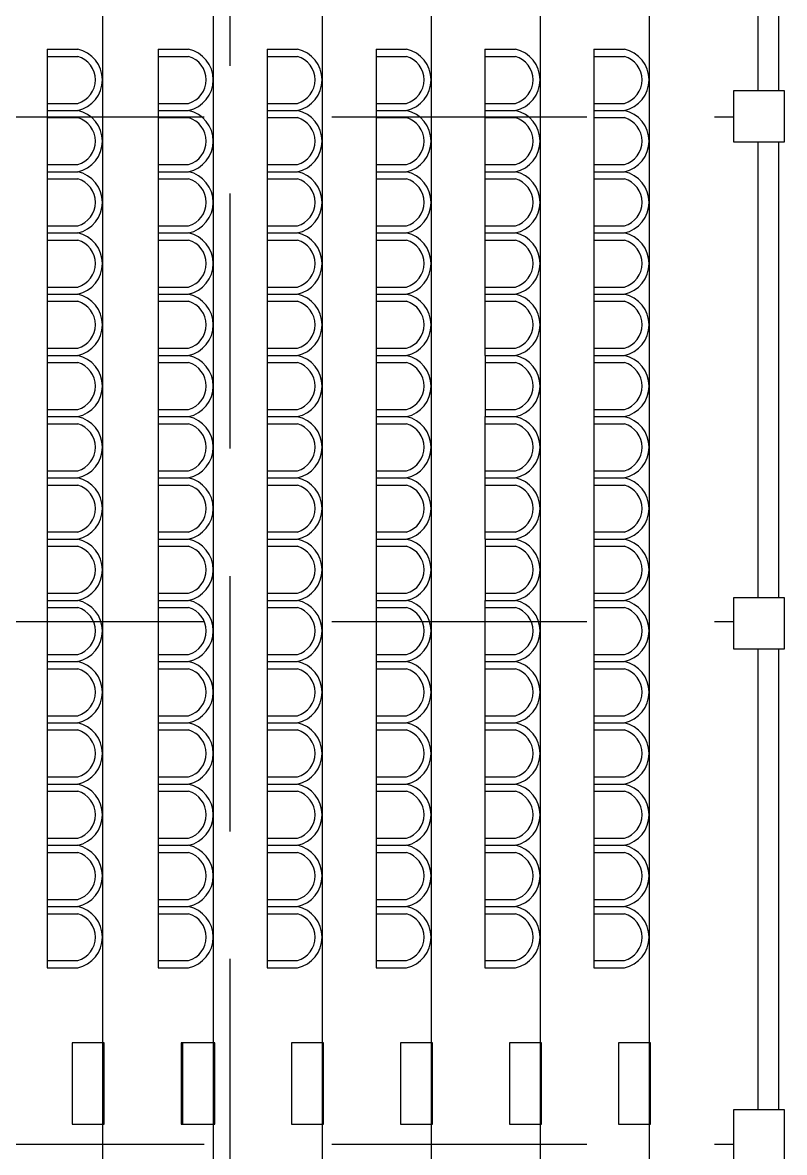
# Model space of a CAD drawing. Header units: millimetres. Extents: x -17017 to 2697, y 1903 to 18260.
# Drawn here: x -16987.41 to -16985.917, y 18223.38 to 18225.594 of the extents above; entities that cross this region are included whole.
import ezdxf

# ---------------------------------------------------------------- set-up
doc = ezdxf.new("R2010")
doc.units = ezdxf.units.MM
doc.linetypes.add('DASHED', pattern=[0.75, 0.5, -0.25])
doc.layers.add('1', color=7, linetype='Continuous')
doc.layers.add('door', color=152, linetype='Continuous')

msp = doc.modelspace()

# ---------------------------------------------------------------- linework, layer by layer
at = {"layer": '1'}
for p, q in [((-16986.6095, 18227.2088), (-16986.6095, 18218.5818)), ((-16986.396, 18227.2088), (-16986.396, 18218.5818)), ((-16986.1825, 18227.2088), (-16986.1825, 18218.5818)), ((-16987.0366, 18227.1662), (-16987.0366, 18218.5818)), ((-16986.8231, 18227.1662), (-16986.8231, 18218.5818)), ((-16985.969, 18226.3533), (-16985.969, 18225.4599)), ((-16985.929, 18226.3533), (-16985.929, 18225.4599)), ((-16987.2537, 18225.825), (-16987.2537, 18218.5818)), ((-16987.3617, 18225.5415), (-16987.3617, 18225.1815)), ((-16987.3617, 18225.5415), (-16987.302, 18225.5415)), ((-16987.3617, 18225.5415), (-16987.302, 18225.5415)), ((-16987.1446, 18225.5415), (-16987.1446, 18225.1815)), ((-16987.1446, 18225.5415), (-16987.0849, 18225.5415)), ((-16987.1446, 18225.5415), (-16987.0849, 18225.5415)), ((-16986.9311, 18225.5415), (-16986.8714, 18225.5415)), ((-16986.931, 18225.5415), (-16986.931, 18225.1815)), ((-16986.931, 18225.5415), (-16986.8714, 18225.5415)), ((-16986.7175, 18225.5415), (-16986.7175, 18225.1815)), ((-16986.7175, 18225.5415), (-16986.6579, 18225.5415)), ((-16986.7175, 18225.5415), (-16986.6579, 18225.5415)), ((-16986.504, 18225.5415), (-16986.504, 18225.1815)), ((-16986.504, 18225.5415), (-16986.4443, 18225.5415)), ((-16986.504, 18225.5415), (-16986.4444, 18225.5415)), ((-16986.2905, 18225.5415), (-16986.2308, 18225.5415)), ((-16986.2904, 18225.5415), (-16986.2308, 18225.5415)), ((-16986.2904, 18225.5415), (-16986.2904, 18225.4215)), ((-16987.3617, 18225.5275), (-16987.302, 18225.5275)), ((-16987.1446, 18225.5275), (-16987.0849, 18225.5275)), ((-16986.931, 18225.5275), (-16986.8714, 18225.5275)), ((-16986.7175, 18225.5275), (-16986.6579, 18225.5275)), ((-16986.504, 18225.5275), (-16986.4444, 18225.5275)), ((-16986.2904, 18225.5275), (-16986.2308, 18225.5275)), ((-16987.3617, 18225.4355), (-16987.302, 18225.4355)), ((-16987.1446, 18225.4355), (-16987.0849, 18225.4355)), ((-16986.931, 18225.4355), (-16986.8714, 18225.4355)), ((-16986.7175, 18225.4355), (-16986.6579, 18225.4355)), ((-16986.504, 18225.4355), (-16986.4444, 18225.4355)), ((-16986.2904, 18225.4355), (-16986.2308, 18225.4355)), ((-16987.3617, 18225.4215), (-16987.302, 18225.4215)), ((-16987.3617, 18225.4215), (-16987.302, 18225.4215)), ((-16987.3617, 18225.4075), (-16987.302, 18225.4075)), ((-16987.1446, 18225.4215), (-16987.0849, 18225.4215)), ((-16987.1446, 18225.4215), (-16987.0849, 18225.4215)), ((-16987.1446, 18225.4075), (-16987.0849, 18225.4075)), ((-16986.9311, 18225.4215), (-16986.8714, 18225.4215)), ((-16986.931, 18225.4215), (-16986.8714, 18225.4215)), ((-16986.931, 18225.4075), (-16986.8714, 18225.4075)), ((-16986.7175, 18225.4215), (-16986.6579, 18225.4215)), ((-16986.7175, 18225.4215), (-16986.6579, 18225.4215)), ((-16986.7175, 18225.4075), (-16986.6579, 18225.4075)), ((-16986.504, 18225.4215), (-16986.4443, 18225.4215)), ((-16986.504, 18225.4215), (-16986.4444, 18225.4215)), ((-16986.504, 18225.4075), (-16986.4444, 18225.4075)), ((-16986.2905, 18225.4215), (-16986.2308, 18225.4215)), ((-16986.2905, 18225.4215), (-16986.2308, 18225.4215)), ((-16986.2905, 18225.4215), (-16986.2905, 18225.1815)), ((-16986.2905, 18225.4075), (-16986.2308, 18225.4075)), ((-16985.969, 18225.3599), (-16985.969, 18224.4665)), ((-16985.929, 18225.3599), (-16985.929, 18224.4665)), ((-16987.3617, 18225.3155), (-16987.302, 18225.3155)), ((-16987.1446, 18225.3155), (-16987.0849, 18225.3155)), ((-16986.931, 18225.3155), (-16986.8714, 18225.3155)), ((-16986.7175, 18225.3155), (-16986.6579, 18225.3155)), ((-16986.504, 18225.3155), (-16986.4444, 18225.3155)), ((-16986.2905, 18225.3155), (-16986.2308, 18225.3155)), ((-16987.3617, 18225.3015), (-16987.302, 18225.3015)), ((-16987.3617, 18225.3015), (-16987.302, 18225.3015)), ((-16987.1446, 18225.3015), (-16987.0849, 18225.3015)), ((-16987.1446, 18225.3015), (-16987.0849, 18225.3015)), ((-16986.9311, 18225.3015), (-16986.8714, 18225.3015)), ((-16986.9311, 18225.3015), (-16986.8714, 18225.3015)), ((-16986.7175, 18225.3015), (-16986.6579, 18225.3015)), ((-16986.7175, 18225.3015), (-16986.6579, 18225.3015)), ((-16986.504, 18225.3015), (-16986.4444, 18225.3015)), ((-16986.504, 18225.3015), (-16986.4444, 18225.3015)), ((-16986.2905, 18225.3015), (-16986.2308, 18225.3015)), ((-16986.2905, 18225.3015), (-16986.2308, 18225.3015)), ((-16987.3617, 18225.2875), (-16987.302, 18225.2875)), ((-16987.1446, 18225.2875), (-16987.0849, 18225.2875)), ((-16986.931, 18225.2875), (-16986.8714, 18225.2875)), ((-16986.7175, 18225.2875), (-16986.6579, 18225.2875)), ((-16986.504, 18225.2875), (-16986.4444, 18225.2875)), ((-16986.2905, 18225.2875), (-16986.2308, 18225.2875)), ((-16987.3617, 18225.1955), (-16987.302, 18225.1955)), ((-16987.3617, 18225.1815), (-16987.302, 18225.1815)), ((-16987.3617, 18225.1815), (-16987.302, 18225.1815)), ((-16987.3617, 18225.1815), (-16987.3617, 18225.0615)), ((-16987.1446, 18225.1955), (-16987.0849, 18225.1955)), ((-16987.1446, 18225.1815), (-16987.0849, 18225.1815)), ((-16987.1446, 18225.1815), (-16987.0849, 18225.1815)), ((-16987.1446, 18225.1815), (-16987.1446, 18225.0615)), ((-16986.9311, 18225.1815), (-16986.8714, 18225.1815)), ((-16986.931, 18225.1955), (-16986.8714, 18225.1955)), ((-16986.931, 18225.1815), (-16986.8714, 18225.1815)), ((-16986.931, 18225.1815), (-16986.931, 18225.0615)), ((-16986.7175, 18225.1955), (-16986.6579, 18225.1955)), ((-16986.7175, 18225.1815), (-16986.6579, 18225.1815)), ((-16986.7175, 18225.1815), (-16986.6579, 18225.1815)), ((-16986.7175, 18225.1815), (-16986.7175, 18225.0615)), ((-16986.504, 18225.1955), (-16986.4444, 18225.1955)), ((-16986.504, 18225.1815), (-16986.4444, 18225.1815)), ((-16986.504, 18225.1815), (-16986.4443, 18225.1815)), ((-16986.504, 18225.1815), (-16986.504, 18225.0615)), ((-16986.2905, 18225.1955), (-16986.2308, 18225.1955)), ((-16986.2905, 18225.1815), (-16986.2308, 18225.1815)), ((-16986.2905, 18225.1815), (-16986.2308, 18225.1815)), ((-16986.2904, 18225.1815), (-16986.2904, 18225.0615)), ((-16987.3617, 18225.1675), (-16987.302, 18225.1675)), ((-16987.1446, 18225.1675), (-16987.0849, 18225.1675)), ((-16986.931, 18225.1675), (-16986.8714, 18225.1675)), ((-16986.7175, 18225.1675), (-16986.6579, 18225.1675)), ((-16986.504, 18225.1675), (-16986.4443, 18225.1675)), ((-16986.2904, 18225.1675), (-16986.2308, 18225.1675)), ((-16987.3617, 18225.0755), (-16987.302, 18225.0755)), ((-16987.1446, 18225.0755), (-16987.0849, 18225.0755)), ((-16986.931, 18225.0755), (-16986.8714, 18225.0755)), ((-16986.7175, 18225.0755), (-16986.6579, 18225.0755)), ((-16986.504, 18225.0755), (-16986.4443, 18225.0755)), ((-16986.2904, 18225.0755), (-16986.2308, 18225.0755)), ((-16987.3617, 18225.0615), (-16987.302, 18225.0615)), ((-16987.3617, 18225.0615), (-16987.302, 18225.0615)), ((-16987.3616, 18225.0615), (-16987.3616, 18224.9415)), ((-16987.3616, 18225.0475), (-16987.302, 18225.0475)), ((-16987.1446, 18225.0615), (-16987.0849, 18225.0615)), ((-16987.1446, 18225.0615), (-16987.0849, 18225.0615)), ((-16987.1445, 18225.0615), (-16987.1445, 18224.9415)), ((-16987.1445, 18225.0475), (-16987.0849, 18225.0475)), ((-16986.931, 18225.0615), (-16986.8714, 18225.0615)), ((-16986.931, 18225.0615), (-16986.8714, 18225.0615)), ((-16986.931, 18225.0615), (-16986.931, 18224.9415)), ((-16986.931, 18225.0475), (-16986.8714, 18225.0475)), ((-16986.7175, 18225.0615), (-16986.6579, 18225.0615)), ((-16986.7175, 18225.0615), (-16986.6579, 18225.0615)), ((-16986.7175, 18225.0615), (-16986.7175, 18224.9415)), ((-16986.7175, 18225.0475), (-16986.6579, 18225.0475)), ((-16986.504, 18225.0615), (-16986.4443, 18225.0615)), ((-16986.504, 18225.0615), (-16986.4443, 18225.0615)), ((-16986.504, 18225.0615), (-16986.504, 18224.9415)), ((-16986.504, 18225.0475), (-16986.4443, 18225.0475)), ((-16986.2905, 18225.0615), (-16986.2308, 18225.0615)), ((-16986.2904, 18225.0615), (-16986.2308, 18225.0615)), ((-16986.2904, 18225.0615), (-16986.2904, 18224.9415)), ((-16986.2904, 18225.0475), (-16986.2308, 18225.0475)), ((-16987.3617, 18224.9415), (-16987.302, 18224.9415)), ((-16987.3616, 18224.9555), (-16987.302, 18224.9555)), ((-16987.3616, 18224.9415), (-16987.302, 18224.9415)), ((-16987.3616, 18224.9415), (-16987.3616, 18224.8215)), ((-16987.1446, 18224.9415), (-16987.0849, 18224.9415)), ((-16987.1445, 18224.9555), (-16987.0849, 18224.9555)), ((-16987.1445, 18224.9415), (-16987.0849, 18224.9415)), ((-16987.1445, 18224.9415), (-16987.1445, 18224.8215)), ((-16986.931, 18224.9555), (-16986.8714, 18224.9555)), ((-16986.931, 18224.9415), (-16986.8714, 18224.9415)), ((-16986.931, 18224.9415), (-16986.8714, 18224.9415)), ((-16986.931, 18224.9415), (-16986.931, 18224.8215)), ((-16986.7175, 18224.9555), (-16986.6579, 18224.9555)), ((-16986.7175, 18224.9415), (-16986.6579, 18224.9415)), ((-16986.7175, 18224.9415), (-16986.6578, 18224.9415)), ((-16986.7175, 18224.9415), (-16986.7175, 18224.8215)), ((-16986.504, 18224.9555), (-16986.4443, 18224.9555)), ((-16986.504, 18224.9415), (-16986.4443, 18224.9415)), ((-16986.504, 18224.9415), (-16986.4443, 18224.9415)), ((-16986.5039, 18224.9415), (-16986.5039, 18224.8215)), ((-16986.2904, 18224.9555), (-16986.2308, 18224.9555)), ((-16986.2904, 18224.9415), (-16986.2308, 18224.9415)), ((-16986.2904, 18224.9415), (-16986.2308, 18224.9415)), ((-16986.2904, 18224.9415), (-16986.2904, 18224.8215)), ((-16987.3616, 18224.9275), (-16987.302, 18224.9275)), ((-16987.1445, 18224.9275), (-16987.0849, 18224.9275)), ((-16986.931, 18224.9275), (-16986.8714, 18224.9275)), ((-16986.7175, 18224.9275), (-16986.6578, 18224.9275)), ((-16986.5039, 18224.9275), (-16986.4443, 18224.9275)), ((-16986.2904, 18224.9275), (-16986.2308, 18224.9275)), ((-16987.3616, 18224.8355), (-16987.302, 18224.8355)), ((-16987.1445, 18224.8355), (-16987.0849, 18224.8355)), ((-16986.931, 18224.8355), (-16986.8714, 18224.8355)), ((-16986.7175, 18224.8355), (-16986.6578, 18224.8355)), ((-16986.5039, 18224.8355), (-16986.4443, 18224.8355)), ((-16986.2904, 18224.8355), (-16986.2308, 18224.8355)), ((-16987.3617, 18224.8215), (-16987.302, 18224.8215)), ((-16987.3616, 18224.8215), (-16987.302, 18224.8215)), ((-16987.3616, 18224.8215), (-16987.3616, 18224.5815)), ((-16987.3616, 18224.8075), (-16987.302, 18224.8075)), ((-16987.1446, 18224.8215), (-16987.0849, 18224.8215)), ((-16987.1445, 18224.8215), (-16987.1445, 18224.5815)), ((-16987.1445, 18224.8215), (-16987.0849, 18224.8215)), ((-16987.1445, 18224.8075), (-16987.0849, 18224.8075)), ((-16986.931, 18224.8215), (-16986.8714, 18224.8215)), ((-16986.931, 18224.8215), (-16986.8714, 18224.8215)), ((-16986.931, 18224.8215), (-16986.931, 18224.5815)), ((-16986.931, 18224.8075), (-16986.8714, 18224.8075)), ((-16986.7175, 18224.8215), (-16986.6578, 18224.8215)), ((-16986.7175, 18224.8215), (-16986.6579, 18224.8215)), ((-16986.7175, 18224.8215), (-16986.7175, 18224.5815)), ((-16986.7175, 18224.8075), (-16986.6579, 18224.8075)), ((-16986.504, 18224.8215), (-16986.4443, 18224.8215)), ((-16986.504, 18224.8215), (-16986.4443, 18224.8215)), ((-16986.504, 18224.8215), (-16986.504, 18224.5815)), ((-16986.504, 18224.8075), (-16986.4443, 18224.8075)), ((-16986.2904, 18224.8215), (-16986.2308, 18224.8215)), ((-16986.2904, 18224.8215), (-16986.2308, 18224.8215)), ((-16986.2904, 18224.8215), (-16986.2904, 18224.5815)), ((-16986.2904, 18224.8075), (-16986.2308, 18224.8075)), ((-16987.3616, 18224.7155), (-16987.302, 18224.7155)), ((-16987.1445, 18224.7155), (-16987.0849, 18224.7155)), ((-16986.931, 18224.7155), (-16986.8714, 18224.7155)), ((-16986.7175, 18224.7155), (-16986.6579, 18224.7155)), ((-16986.504, 18224.7155), (-16986.4443, 18224.7155)), ((-16986.2904, 18224.7155), (-16986.2308, 18224.7155)), ((-16987.3617, 18224.7015), (-16987.302, 18224.7015)), ((-16987.3617, 18224.7015), (-16987.302, 18224.7015)), ((-16987.1446, 18224.7015), (-16987.0849, 18224.7015)), ((-16987.1446, 18224.7015), (-16987.0849, 18224.7015)), ((-16986.931, 18224.7015), (-16986.8714, 18224.7015)), ((-16986.931, 18224.7015), (-16986.8714, 18224.7015)), ((-16986.7175, 18224.7015), (-16986.6579, 18224.7015)), ((-16986.7175, 18224.7015), (-16986.6579, 18224.7015)), ((-16986.504, 18224.7015), (-16986.4443, 18224.7015)), ((-16986.504, 18224.7015), (-16986.4443, 18224.7015)), ((-16986.2904, 18224.7015), (-16986.2308, 18224.7015)), ((-16986.2904, 18224.7015), (-16986.2308, 18224.7015)), ((-16987.3616, 18224.6875), (-16987.302, 18224.6875)), ((-16987.1445, 18224.6875), (-16987.0849, 18224.6875)), ((-16986.931, 18224.6875), (-16986.8714, 18224.6875)), ((-16986.7175, 18224.6875), (-16986.6579, 18224.6875)), ((-16986.504, 18224.6875), (-16986.4443, 18224.6875)), ((-16986.2904, 18224.6875), (-16986.2308, 18224.6875)), ((-16987.3617, 18224.5815), (-16987.302, 18224.5815)), ((-16987.3616, 18224.5955), (-16987.302, 18224.5955)), ((-16987.3616, 18224.5815), (-16987.302, 18224.5815)), ((-16987.3616, 18224.5815), (-16987.3616, 18224.4615)), ((-16987.1446, 18224.5815), (-16987.0849, 18224.5815)), ((-16987.1445, 18224.5955), (-16987.0849, 18224.5955)), ((-16987.1445, 18224.5815), (-16987.1445, 18224.4615)), ((-16987.1445, 18224.5815), (-16987.0849, 18224.5815)), ((-16986.931, 18224.5955), (-16986.8714, 18224.5955)), ((-16986.931, 18224.5815), (-16986.8714, 18224.5815)), ((-16986.931, 18224.5815), (-16986.8714, 18224.5815)), ((-16986.931, 18224.5815), (-16986.931, 18224.4615)), ((-16986.7175, 18224.5955), (-16986.6579, 18224.5955)), ((-16986.7175, 18224.5815), (-16986.6579, 18224.5815)), ((-16986.7175, 18224.5815), (-16986.6578, 18224.5815)), ((-16986.7175, 18224.5815), (-16986.7175, 18224.4615)), ((-16986.504, 18224.5955), (-16986.4443, 18224.5955)), ((-16986.504, 18224.5815), (-16986.4443, 18224.5815)), ((-16986.504, 18224.5815), (-16986.4443, 18224.5815)), ((-16986.5039, 18224.5815), (-16986.5039, 18224.4615)), ((-16986.2904, 18224.5955), (-16986.2308, 18224.5955)), ((-16986.2904, 18224.5815), (-16986.2308, 18224.5815)), ((-16986.2904, 18224.5815), (-16986.2308, 18224.5815)), ((-16986.2904, 18224.5815), (-16986.2904, 18224.4615)), ((-16987.3616, 18224.5675), (-16987.302, 18224.5675)), ((-16987.1445, 18224.5675), (-16987.0849, 18224.5675)), ((-16986.931, 18224.5675), (-16986.8714, 18224.5675)), ((-16986.7175, 18224.5675), (-16986.6578, 18224.5675)), ((-16986.5039, 18224.5675), (-16986.4443, 18224.5675)), ((-16986.2904, 18224.5675), (-16986.2308, 18224.5675)), ((-16987.3616, 18224.4755), (-16987.302, 18224.4755)), ((-16987.1445, 18224.4755), (-16987.0849, 18224.4755)), ((-16986.931, 18224.4755), (-16986.8714, 18224.4755)), ((-16986.7175, 18224.4755), (-16986.6578, 18224.4755)), ((-16986.5039, 18224.4755), (-16986.4443, 18224.4755)), ((-16986.2904, 18224.4755), (-16986.2308, 18224.4755)), ((-16987.3617, 18224.4615), (-16987.302, 18224.4615)), ((-16987.3616, 18224.4615), (-16987.302, 18224.4615)), ((-16987.3616, 18224.4615), (-16987.3616, 18224.3415)), ((-16987.1446, 18224.4615), (-16987.0849, 18224.4615)), ((-16987.1445, 18224.4615), (-16987.1445, 18224.3415)), ((-16987.1445, 18224.4615), (-16987.0849, 18224.4615)), ((-16986.931, 18224.4615), (-16986.8714, 18224.4615)), ((-16986.931, 18224.4615), (-16986.8714, 18224.4615)), ((-16986.931, 18224.4615), (-16986.931, 18224.3415)), ((-16986.7175, 18224.4615), (-16986.6578, 18224.4615)), ((-16986.7175, 18224.4615), (-16986.6579, 18224.4615)), ((-16986.7175, 18224.4615), (-16986.7175, 18224.3415)), ((-16986.504, 18224.4615), (-16986.4443, 18224.4615)), ((-16986.504, 18224.4615), (-16986.4443, 18224.4615)), ((-16986.504, 18224.4615), (-16986.504, 18224.3415)), ((-16986.2904, 18224.4615), (-16986.2308, 18224.4615)), ((-16986.2904, 18224.4615), (-16986.2308, 18224.4615)), ((-16986.2904, 18224.4615), (-16986.2904, 18224.3415)), ((-16987.3616, 18224.4475), (-16987.302, 18224.4475)), ((-16987.1445, 18224.4475), (-16987.0849, 18224.4475)), ((-16986.931, 18224.4475), (-16986.8714, 18224.4475)), ((-16986.7175, 18224.4475), (-16986.6579, 18224.4475)), ((-16986.504, 18224.4475), (-16986.4443, 18224.4475)), ((-16986.2904, 18224.4475), (-16986.2308, 18224.4475)), ((-16985.969, 18224.3665), (-16985.969, 18223.4634)), ((-16985.929, 18224.3665), (-16985.929, 18223.4634)), ((-16987.3617, 18224.3415), (-16987.302, 18224.3415)), ((-16987.3617, 18224.3415), (-16987.302, 18224.3415)), ((-16987.3617, 18224.3415), (-16987.3617, 18223.7415)), ((-16987.3616, 18224.3555), (-16987.302, 18224.3555)), ((-16987.1446, 18224.3415), (-16987.0849, 18224.3415)), ((-16987.1446, 18224.3415), (-16987.0849, 18224.3415)), ((-16987.1446, 18224.3415), (-16987.1446, 18223.7415)), ((-16987.1445, 18224.3555), (-16987.0849, 18224.3555)), ((-16986.931, 18224.3555), (-16986.8714, 18224.3555)), ((-16986.931, 18224.3415), (-16986.8714, 18224.3415)), ((-16986.931, 18224.3415), (-16986.8714, 18224.3415)), ((-16986.931, 18224.3415), (-16986.931, 18223.7415)), ((-16986.7175, 18224.3555), (-16986.6579, 18224.3555)), ((-16986.7175, 18224.3415), (-16986.6579, 18224.3415)), ((-16986.7175, 18224.3415), (-16986.6579, 18224.3415)), ((-16986.7175, 18224.3415), (-16986.7175, 18223.7415)), ((-16986.504, 18224.3555), (-16986.4443, 18224.3555)), ((-16986.504, 18224.3415), (-16986.4443, 18224.3415)), ((-16986.504, 18224.3415), (-16986.4443, 18224.3415)), ((-16986.504, 18224.3415), (-16986.504, 18223.7415)), ((-16986.2905, 18224.3415), (-16986.2308, 18224.3415)), ((-16986.2904, 18224.3555), (-16986.2308, 18224.3555)), ((-16986.2904, 18224.3415), (-16986.2308, 18224.3415)), ((-16986.2904, 18224.3415), (-16986.2904, 18223.7415)), ((-16987.3617, 18224.3275), (-16987.302, 18224.3275)), ((-16987.1446, 18224.3275), (-16987.0849, 18224.3275)), ((-16986.931, 18224.3275), (-16986.8714, 18224.3275)), ((-16986.7175, 18224.3275), (-16986.6579, 18224.3275)), ((-16986.504, 18224.3275), (-16986.4443, 18224.3275)), ((-16986.2904, 18224.3275), (-16986.2308, 18224.3275)), ((-16987.3617, 18224.2355), (-16987.302, 18224.2355)), ((-16987.1446, 18224.2355), (-16987.0849, 18224.2355)), ((-16986.931, 18224.2355), (-16986.8714, 18224.2355)), ((-16986.7175, 18224.2355), (-16986.6579, 18224.2355)), ((-16986.504, 18224.2355), (-16986.4443, 18224.2355)), ((-16986.2904, 18224.2355), (-16986.2308, 18224.2355)), ((-16987.3617, 18224.2215), (-16987.302, 18224.2215)), ((-16987.3617, 18224.2215), (-16987.302, 18224.2215)), ((-16987.3617, 18224.2075), (-16987.302, 18224.2075)), ((-16987.1446, 18224.2215), (-16987.0849, 18224.2215)), ((-16987.1446, 18224.2215), (-16987.0849, 18224.2215)), ((-16987.1446, 18224.2075), (-16987.0849, 18224.2075)), ((-16986.931, 18224.2215), (-16986.8714, 18224.2215)), ((-16986.931, 18224.2215), (-16986.8714, 18224.2215)), ((-16986.931, 18224.2075), (-16986.8714, 18224.2075)), ((-16986.7175, 18224.2215), (-16986.6579, 18224.2215)), ((-16986.7175, 18224.2215), (-16986.6579, 18224.2215)), ((-16986.7175, 18224.2075), (-16986.6579, 18224.2075)), ((-16986.504, 18224.2215), (-16986.4443, 18224.2215)), ((-16986.504, 18224.2215), (-16986.4443, 18224.2215)), ((-16986.504, 18224.2075), (-16986.4443, 18224.2075)), ((-16986.2905, 18224.2215), (-16986.2308, 18224.2215)), ((-16986.2905, 18224.2215), (-16986.2308, 18224.2215)), ((-16986.2904, 18224.2075), (-16986.2308, 18224.2075)), ((-16987.3617, 18224.1155), (-16987.302, 18224.1155)), ((-16987.3617, 18224.1015), (-16987.302, 18224.1015)), ((-16987.3617, 18224.1015), (-16987.302, 18224.1015)), ((-16987.1446, 18224.1155), (-16987.0849, 18224.1155)), ((-16987.1446, 18224.1015), (-16987.0849, 18224.1015)), ((-16987.1446, 18224.1015), (-16987.0849, 18224.1015)), ((-16986.931, 18224.1155), (-16986.8714, 18224.1155)), ((-16986.931, 18224.1015), (-16986.8714, 18224.1015)), ((-16986.931, 18224.1015), (-16986.8714, 18224.1015)), ((-16986.7175, 18224.1155), (-16986.6579, 18224.1155)), ((-16986.7175, 18224.1015), (-16986.6579, 18224.1015)), ((-16986.7175, 18224.1015), (-16986.6579, 18224.1015)), ((-16986.504, 18224.1155), (-16986.4443, 18224.1155)), ((-16986.504, 18224.1015), (-16986.4443, 18224.1015)), ((-16986.504, 18224.1015), (-16986.4443, 18224.1015)), ((-16986.2905, 18224.1015), (-16986.2308, 18224.1015)), ((-16986.2905, 18224.1015), (-16986.2308, 18224.1015)), ((-16986.2904, 18224.1155), (-16986.2308, 18224.1155)), ((-16987.3617, 18224.0875), (-16987.302, 18224.0875)), ((-16987.1446, 18224.0875), (-16987.0849, 18224.0875)), ((-16986.931, 18224.0875), (-16986.8714, 18224.0875)), ((-16986.7175, 18224.0875), (-16986.6579, 18224.0875)), ((-16986.504, 18224.0875), (-16986.4443, 18224.0875)), ((-16986.2904, 18224.0875), (-16986.2308, 18224.0875)), ((-16987.3617, 18223.9955), (-16987.302, 18223.9955)), ((-16987.1446, 18223.9955), (-16987.0849, 18223.9955)), ((-16986.931, 18223.9955), (-16986.8714, 18223.9955)), ((-16986.7175, 18223.9955), (-16986.6579, 18223.9955)), ((-16986.504, 18223.9955), (-16986.4443, 18223.9955)), ((-16986.2904, 18223.9955), (-16986.2308, 18223.9955)), ((-16987.3617, 18223.9815), (-16987.302, 18223.9815)), ((-16987.3617, 18223.9815), (-16987.302, 18223.9815)), ((-16987.3617, 18223.9675), (-16987.302, 18223.9675)), ((-16987.1446, 18223.9815), (-16987.0849, 18223.9815)), ((-16987.1446, 18223.9815), (-16987.0849, 18223.9815)), ((-16987.1446, 18223.9675), (-16987.0849, 18223.9675)), ((-16986.931, 18223.9815), (-16986.8714, 18223.9815)), ((-16986.931, 18223.9815), (-16986.8714, 18223.9815)), ((-16986.931, 18223.9675), (-16986.8714, 18223.9675)), ((-16986.7175, 18223.9815), (-16986.6579, 18223.9815)), ((-16986.7175, 18223.9815), (-16986.6579, 18223.9815)), ((-16986.7175, 18223.9675), (-16986.6579, 18223.9675)), ((-16986.504, 18223.9815), (-16986.4443, 18223.9815)), ((-16986.504, 18223.9815), (-16986.4443, 18223.9815)), ((-16986.504, 18223.9675), (-16986.4443, 18223.9675)), ((-16986.2905, 18223.9815), (-16986.2308, 18223.9815)), ((-16986.2905, 18223.9815), (-16986.2308, 18223.9815)), ((-16986.2904, 18223.9675), (-16986.2308, 18223.9675)), ((-16987.3617, 18223.8755), (-16987.302, 18223.8755)), ((-16987.1446, 18223.8755), (-16987.0849, 18223.8755)), ((-16986.931, 18223.8755), (-16986.8714, 18223.8755)), ((-16986.7175, 18223.8755), (-16986.6579, 18223.8755)), ((-16986.504, 18223.8755), (-16986.4443, 18223.8755)), ((-16986.2904, 18223.8755), (-16986.2308, 18223.8755)), ((-16987.3617, 18223.8615), (-16987.302, 18223.8615)), ((-16987.3617, 18223.8615), (-16987.302, 18223.8615)), ((-16987.1446, 18223.8615), (-16987.0849, 18223.8615)), ((-16987.1446, 18223.8615), (-16987.0849, 18223.8615)), ((-16986.931, 18223.8615), (-16986.8714, 18223.8615)), ((-16986.931, 18223.8615), (-16986.8714, 18223.8615)), ((-16986.7175, 18223.8615), (-16986.6579, 18223.8615)), ((-16986.7175, 18223.8615), (-16986.6579, 18223.8615)), ((-16986.504, 18223.8615), (-16986.4443, 18223.8615)), ((-16986.504, 18223.8615), (-16986.4443, 18223.8615)), ((-16986.2905, 18223.8615), (-16986.2308, 18223.8615)), ((-16986.2905, 18223.8615), (-16986.2308, 18223.8615)), ((-16987.3617, 18223.8475), (-16987.302, 18223.8475)), ((-16987.1446, 18223.8475), (-16987.0849, 18223.8475)), ((-16986.931, 18223.8475), (-16986.8714, 18223.8475)), ((-16986.7175, 18223.8475), (-16986.6579, 18223.8475)), ((-16986.504, 18223.8475), (-16986.4443, 18223.8475)), ((-16986.2904, 18223.8475), (-16986.2308, 18223.8475)), ((-16987.3617, 18223.7555), (-16987.302, 18223.7555)), ((-16987.3617, 18223.7415), (-16987.302, 18223.7415)), ((-16987.1446, 18223.7555), (-16987.0849, 18223.7555)), ((-16987.1446, 18223.7415), (-16987.0849, 18223.7415)), ((-16986.931, 18223.7555), (-16986.8714, 18223.7555)), ((-16986.931, 18223.7415), (-16986.8714, 18223.7415)), ((-16986.7175, 18223.7555), (-16986.6579, 18223.7555)), ((-16986.7175, 18223.7415), (-16986.6579, 18223.7415)), ((-16986.504, 18223.7555), (-16986.4443, 18223.7555)), ((-16986.504, 18223.7415), (-16986.4443, 18223.7415)), ((-16986.2905, 18223.7415), (-16986.2308, 18223.7415)), ((-16986.2904, 18223.7555), (-16986.2308, 18223.7555))]:
    msp.add_line(p, q, dxfattribs=at)
for points in [[(-16986.0172, 18225.4599), (-16986.0172, 18225.3599), (-16985.9172, 18225.3599), (-16985.9172, 18225.4599)], [(-16986.0172, 18224.4665), (-16986.0172, 18224.3665), (-16985.9172, 18224.3665), (-16985.9172, 18224.4665)], [(-16987.2501, 18223.4349), (-16987.2501, 18223.5943), (-16987.3131, 18223.5943), (-16987.3131, 18223.4349)], [(-16986.8201, 18223.4349), (-16986.8201, 18223.5943), (-16986.8831, 18223.5943), (-16986.8831, 18223.4349)], [(-16986.6066, 18223.4349), (-16986.6066, 18223.5943), (-16986.6696, 18223.5943), (-16986.6696, 18223.4349)], [(-16986.393, 18223.4349), (-16986.393, 18223.5943), (-16986.4561, 18223.5943), (-16986.4561, 18223.4349)], [(-16986.1795, 18223.4349), (-16986.1795, 18223.5943), (-16986.2425, 18223.5943), (-16986.2425, 18223.4349)], [(-16986.0172, 18223.4634), (-16986.0172, 18223.3634), (-16985.9172, 18223.3634), (-16985.9172, 18223.4634)]]:
    msp.add_lwpolyline(points, close=True, dxfattribs=at)
for points in [[(-16987.0336, 18223.5943), (-16987.0996, 18223.5943), (-16987.0996, 18223.4349), (-16987.0336, 18223.4349)], [(-16987.0966, 18223.5943), (-16987.0966, 18223.4349)], [(-16987.0336, 18223.4349), (-16987.0336, 18223.5943)]]:
    msp.add_lwpolyline(points, dxfattribs=at)
for centre, radius, start, end in [((-16987.3151, 18225.4815), 0.0614, 282.3013, 77.6987), ((-16987.098, 18225.4815), 0.0614, 282.3013, 77.6987), ((-16986.8845, 18225.4815), 0.0614, 282.3013, 77.6987), ((-16986.671, 18225.4815), 0.0614, 282.3013, 77.6987), ((-16986.4574, 18225.4815), 0.0614, 282.3013, 77.6987), ((-16986.2439, 18225.4815), 0.0614, 282.3013, 77.6987), ((-16987.3153, 18225.4815), 0.0479, 286.121, 73.879), ((-16987.0982, 18225.4815), 0.0479, 286.121, 73.879), ((-16986.8847, 18225.4815), 0.0479, 286.121, 73.879), ((-16986.6712, 18225.4815), 0.0479, 286.121, 73.879), ((-16986.4576, 18225.4815), 0.0479, 286.121, 73.879), ((-16986.2441, 18225.4815), 0.0479, 286.121, 73.879), ((-16987.3151, 18225.3615), 0.0614, 282.3013, 77.6987), ((-16987.3153, 18225.3615), 0.0479, 286.121, 73.879), ((-16987.098, 18225.3615), 0.0614, 282.3013, 77.6987), ((-16987.0982, 18225.3615), 0.0479, 286.121, 73.879), ((-16986.8845, 18225.3615), 0.0614, 282.3013, 77.6987), ((-16986.8847, 18225.3615), 0.0479, 286.121, 73.879), ((-16986.671, 18225.3615), 0.0614, 282.3013, 77.6987), ((-16986.6712, 18225.3615), 0.0479, 286.121, 73.879), ((-16986.4574, 18225.3615), 0.0614, 282.3013, 77.6987), ((-16986.4576, 18225.3615), 0.0479, 286.121, 73.879), ((-16986.2439, 18225.3615), 0.0614, 282.3013, 77.6987), ((-16986.2441, 18225.3615), 0.0479, 286.121, 73.879), ((-16987.3151, 18225.2415), 0.0614, 282.3013, 77.6987), ((-16987.098, 18225.2415), 0.0614, 282.3013, 77.6987), ((-16986.8845, 18225.2415), 0.0614, 282.3013, 77.6987), ((-16986.671, 18225.2415), 0.0614, 282.3013, 77.6987), ((-16986.4574, 18225.2415), 0.0614, 282.3013, 77.6987), ((-16986.2439, 18225.2415), 0.0614, 282.3013, 77.6987), ((-16987.3153, 18225.2415), 0.0479, 286.121, 73.879), ((-16987.0982, 18225.2415), 0.0479, 286.121, 73.879), ((-16986.8847, 18225.2415), 0.0479, 286.121, 73.879), ((-16986.6712, 18225.2415), 0.0479, 286.121, 73.879), ((-16986.4576, 18225.2415), 0.0479, 286.121, 73.879), ((-16986.2441, 18225.2415), 0.0479, 286.121, 73.879), ((-16987.3151, 18225.1215), 0.0614, 282.3013, 77.6987), ((-16987.098, 18225.1215), 0.0614, 282.3013, 77.6987), ((-16986.8845, 18225.1215), 0.0614, 282.3013, 77.6987), ((-16986.6709, 18225.1215), 0.0614, 282.3013, 77.6987), ((-16986.4574, 18225.1215), 0.0614, 282.3013, 77.6987), ((-16986.2439, 18225.1215), 0.0614, 282.3013, 77.6987), ((-16987.3153, 18225.1215), 0.0479, 286.121, 73.879), ((-16987.0982, 18225.1215), 0.0479, 286.121, 73.879), ((-16986.8847, 18225.1215), 0.0479, 286.121, 73.879), ((-16986.6712, 18225.1215), 0.0479, 286.121, 73.879), ((-16986.4576, 18225.1215), 0.0479, 286.121, 73.879), ((-16986.2441, 18225.1215), 0.0479, 286.121, 73.879), ((-16987.3151, 18225.0015), 0.0614, 282.3013, 77.6987), ((-16987.3153, 18225.0015), 0.0479, 286.121, 73.879), ((-16987.098, 18225.0015), 0.0614, 282.3013, 77.6987), ((-16987.0982, 18225.0015), 0.0479, 286.121, 73.879), ((-16986.8845, 18225.0015), 0.0614, 282.3013, 77.6987), ((-16986.8847, 18225.0015), 0.0479, 286.121, 73.879), ((-16986.6709, 18225.0015), 0.0614, 282.3013, 77.6987), ((-16986.6711, 18225.0015), 0.0479, 286.121, 73.879), ((-16986.4574, 18225.0015), 0.0614, 282.3013, 77.6987), ((-16986.4576, 18225.0015), 0.0479, 286.121, 73.879), ((-16986.2439, 18225.0015), 0.0614, 282.3013, 77.6987), ((-16986.2441, 18225.0015), 0.0479, 286.121, 73.879), ((-16987.3151, 18224.8815), 0.0614, 282.3013, 77.6987), ((-16987.098, 18224.8815), 0.0614, 282.3013, 77.6987), ((-16986.8845, 18224.8815), 0.0614, 282.3013, 77.6987), ((-16986.6709, 18224.8815), 0.0614, 282.3013, 77.6987), ((-16986.4574, 18224.8815), 0.0614, 282.3013, 77.6987), ((-16986.2439, 18224.8815), 0.0614, 282.3013, 77.6987), ((-16987.3153, 18224.8815), 0.0479, 286.121, 73.879), ((-16987.0982, 18224.8815), 0.0479, 286.121, 73.879), ((-16986.8847, 18224.8815), 0.0479, 286.121, 73.879), ((-16986.6711, 18224.8815), 0.0479, 286.121, 73.879), ((-16986.4576, 18224.8815), 0.0479, 286.121, 73.879), ((-16986.2441, 18224.8815), 0.0479, 286.121, 73.879), ((-16987.3151, 18224.7615), 0.0614, 282.3013, 77.6987), ((-16987.3153, 18224.7615), 0.0479, 286.121, 73.879), ((-16987.098, 18224.7615), 0.0614, 282.3013, 77.6987), ((-16987.0982, 18224.7615), 0.0479, 286.121, 73.879), ((-16986.8845, 18224.7615), 0.0614, 282.3013, 77.6987), ((-16986.8847, 18224.7615), 0.0479, 286.121, 73.879), ((-16986.6709, 18224.7615), 0.0614, 282.3013, 77.6987), ((-16986.6711, 18224.7615), 0.0479, 286.121, 73.879), ((-16986.4574, 18224.7615), 0.0614, 282.3013, 77.6987), ((-16986.4576, 18224.7615), 0.0479, 286.121, 73.879), ((-16986.2439, 18224.7615), 0.0614, 282.3013, 77.6987), ((-16986.2441, 18224.7615), 0.0479, 286.121, 73.879), ((-16987.3151, 18224.6415), 0.0614, 282.3013, 77.6987), ((-16987.098, 18224.6415), 0.0614, 282.3013, 77.6987), ((-16986.8845, 18224.6415), 0.0614, 282.3013, 77.6987), ((-16986.6709, 18224.6415), 0.0614, 282.3013, 77.6987), ((-16986.4574, 18224.6415), 0.0614, 282.3013, 77.6987), ((-16986.2439, 18224.6415), 0.0614, 282.3013, 77.6987), ((-16987.3153, 18224.6415), 0.0479, 286.121, 73.879), ((-16987.0982, 18224.6415), 0.0479, 286.121, 73.879), ((-16986.8847, 18224.6415), 0.0479, 286.121, 73.879), ((-16986.6711, 18224.6415), 0.0479, 286.121, 73.879), ((-16986.4576, 18224.6415), 0.0479, 286.121, 73.879), ((-16986.2441, 18224.6415), 0.0479, 286.121, 73.879), ((-16987.3151, 18224.5215), 0.0614, 282.3013, 77.6987), ((-16987.098, 18224.5215), 0.0614, 282.3013, 77.6987), ((-16986.8845, 18224.5215), 0.0614, 282.3013, 77.6987), ((-16986.6709, 18224.5215), 0.0614, 282.3013, 77.6987), ((-16986.4574, 18224.5215), 0.0614, 282.3013, 77.6987), ((-16986.2439, 18224.5215), 0.0614, 282.3013, 77.6987), ((-16987.3153, 18224.5215), 0.0479, 286.121, 73.879), ((-16987.0982, 18224.5215), 0.0479, 286.121, 73.879), ((-16986.8847, 18224.5215), 0.0479, 286.121, 73.879), ((-16986.6711, 18224.5215), 0.0479, 286.121, 73.879), ((-16986.4576, 18224.5215), 0.0479, 286.121, 73.879), ((-16986.2441, 18224.5215), 0.0479, 286.121, 73.879), ((-16987.3151, 18224.4015), 0.0614, 282.3013, 77.6987), ((-16987.098, 18224.4015), 0.0614, 282.3013, 77.6987), ((-16986.8845, 18224.4015), 0.0614, 282.3013, 77.6987), ((-16986.6709, 18224.4015), 0.0614, 282.3013, 77.6987), ((-16986.4574, 18224.4015), 0.0614, 282.3013, 77.6987), ((-16986.2439, 18224.4015), 0.0614, 282.3013, 77.6987), ((-16987.3153, 18224.4015), 0.0479, 286.121, 73.879), ((-16987.0982, 18224.4015), 0.0479, 286.121, 73.879), ((-16986.8847, 18224.4015), 0.0479, 286.121, 73.879), ((-16986.6711, 18224.4015), 0.0479, 286.121, 73.879), ((-16986.4576, 18224.4015), 0.0479, 286.121, 73.879), ((-16986.2441, 18224.4015), 0.0479, 286.121, 73.879), ((-16987.3151, 18224.2815), 0.0614, 282.3013, 77.6987), ((-16987.098, 18224.2815), 0.0614, 282.3013, 77.6987), ((-16986.8845, 18224.2815), 0.0614, 282.3013, 77.6987), ((-16986.6709, 18224.2815), 0.0614, 282.3013, 77.6987), ((-16986.4574, 18224.2815), 0.0614, 282.3013, 77.6987), ((-16986.2439, 18224.2815), 0.0614, 282.3013, 77.6987), ((-16987.3153, 18224.2815), 0.0479, 286.121, 73.879), ((-16987.0982, 18224.2815), 0.0479, 286.121, 73.879), ((-16986.8847, 18224.2815), 0.0479, 286.121, 73.879), ((-16986.6712, 18224.2815), 0.0479, 286.121, 73.879), ((-16986.4576, 18224.2815), 0.0479, 286.121, 73.879), ((-16986.2441, 18224.2815), 0.0479, 286.121, 73.879), ((-16987.3151, 18224.1615), 0.0614, 282.3013, 77.6987), ((-16987.3153, 18224.1615), 0.0479, 286.121, 73.879), ((-16987.098, 18224.1615), 0.0614, 282.3013, 77.6987), ((-16987.0982, 18224.1615), 0.0479, 286.121, 73.879), ((-16986.8845, 18224.1615), 0.0614, 282.3013, 77.6987), ((-16986.8847, 18224.1615), 0.0479, 286.121, 73.879), ((-16986.6709, 18224.1615), 0.0614, 282.3013, 77.6987), ((-16986.6712, 18224.1615), 0.0479, 286.121, 73.879), ((-16986.4574, 18224.1615), 0.0614, 282.3013, 77.6987), ((-16986.4576, 18224.1615), 0.0479, 286.121, 73.879), ((-16986.2439, 18224.1615), 0.0614, 282.3013, 77.6987), ((-16986.2441, 18224.1615), 0.0479, 286.121, 73.879), ((-16987.3151, 18224.0415), 0.0614, 282.3013, 77.6987), ((-16987.098, 18224.0415), 0.0614, 282.3013, 77.6987), ((-16986.8845, 18224.0415), 0.0614, 282.3013, 77.6987), ((-16986.6709, 18224.0415), 0.0614, 282.3013, 77.6987), ((-16986.4574, 18224.0415), 0.0614, 282.3013, 77.6987), ((-16986.2439, 18224.0415), 0.0614, 282.3013, 77.6987), ((-16987.3153, 18224.0415), 0.0479, 286.121, 73.879), ((-16987.0982, 18224.0415), 0.0479, 286.121, 73.879), ((-16986.8847, 18224.0415), 0.0479, 286.121, 73.879), ((-16986.6712, 18224.0415), 0.0479, 286.121, 73.879), ((-16986.4576, 18224.0415), 0.0479, 286.121, 73.879), ((-16986.2441, 18224.0415), 0.0479, 286.121, 73.879), ((-16987.3151, 18223.9215), 0.0614, 282.3013, 77.6987), ((-16987.3153, 18223.9215), 0.0479, 286.121, 73.879), ((-16987.098, 18223.9215), 0.0614, 282.3013, 77.6987), ((-16987.0982, 18223.9215), 0.0479, 286.121, 73.879), ((-16986.8845, 18223.9215), 0.0614, 282.3013, 77.6987), ((-16986.8847, 18223.9215), 0.0479, 286.121, 73.879), ((-16986.6709, 18223.9215), 0.0614, 282.3013, 77.6987), ((-16986.6712, 18223.9215), 0.0479, 286.121, 73.879), ((-16986.4574, 18223.9215), 0.0614, 282.3013, 77.6987), ((-16986.4576, 18223.9215), 0.0479, 286.121, 73.879), ((-16986.2439, 18223.9215), 0.0614, 282.3013, 77.6987), ((-16986.2441, 18223.9215), 0.0479, 286.121, 73.879), ((-16987.3151, 18223.8015), 0.0614, 282.3013, 77.6987), ((-16987.098, 18223.8015), 0.0614, 282.3013, 77.6987), ((-16986.8845, 18223.8015), 0.0614, 282.3013, 77.6987), ((-16986.6709, 18223.8015), 0.0614, 282.3013, 77.6987), ((-16986.4574, 18223.8015), 0.0614, 282.3013, 77.6987), ((-16986.2439, 18223.8015), 0.0614, 282.3013, 77.6987), ((-16987.3153, 18223.8015), 0.0479, 286.121, 73.879), ((-16987.0982, 18223.8015), 0.0479, 286.121, 73.879), ((-16986.8847, 18223.8015), 0.0479, 286.121, 73.879), ((-16986.6712, 18223.8015), 0.0479, 286.121, 73.879), ((-16986.4576, 18223.8015), 0.0479, 286.121, 73.879), ((-16986.2441, 18223.8015), 0.0479, 286.121, 73.879)]:
    msp.add_arc(centre, radius, start, end, dxfattribs=at)
at = {"layer": 'door', "linetype": 'DASHED'}
for p, q in [((-16987.0037, 18227.5088), (-16987.0037, 18217.3604)), ((-16999.5544, 18225.409), (-16986.0172, 18225.409)), ((-16999.5544, 18224.4204), (-16986.0172, 18224.4204)), ((-16999.5544, 18223.396), (-16986.0172, 18223.396))]:
    msp.add_line(p, q, dxfattribs=at)

doc.saveas('drawing.dxf')
